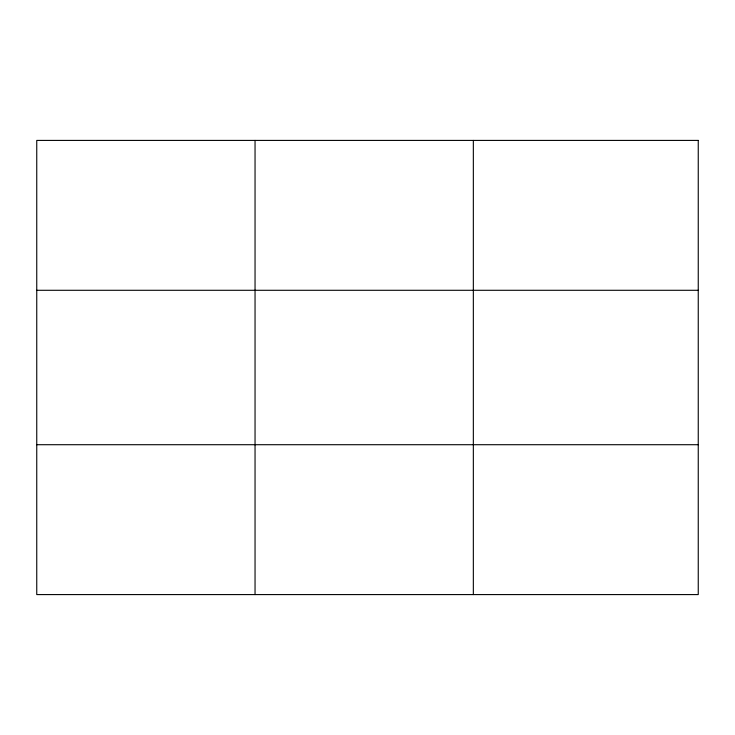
<?xml version="1.0" encoding="UTF-8"?>
<svg xmlns="http://www.w3.org/2000/svg" width="735" height="735" viewBox="0 0 735 735"><rect width="100%" height="100%" fill="white"/><g stroke="black" fill="none" stroke-linecap="round" stroke-linejoin="round"><path stroke-width="1.1" d="M255.045 594.587L255.045 140.413M473.34 594.587L473.34 140.413M36.75 290.288L698.25 290.288M36.75 444.712L698.25 444.712M698.25 140.413L698.25 594.587L36.75 594.587L36.75 140.413L698.25 140.413"/></g></svg>
